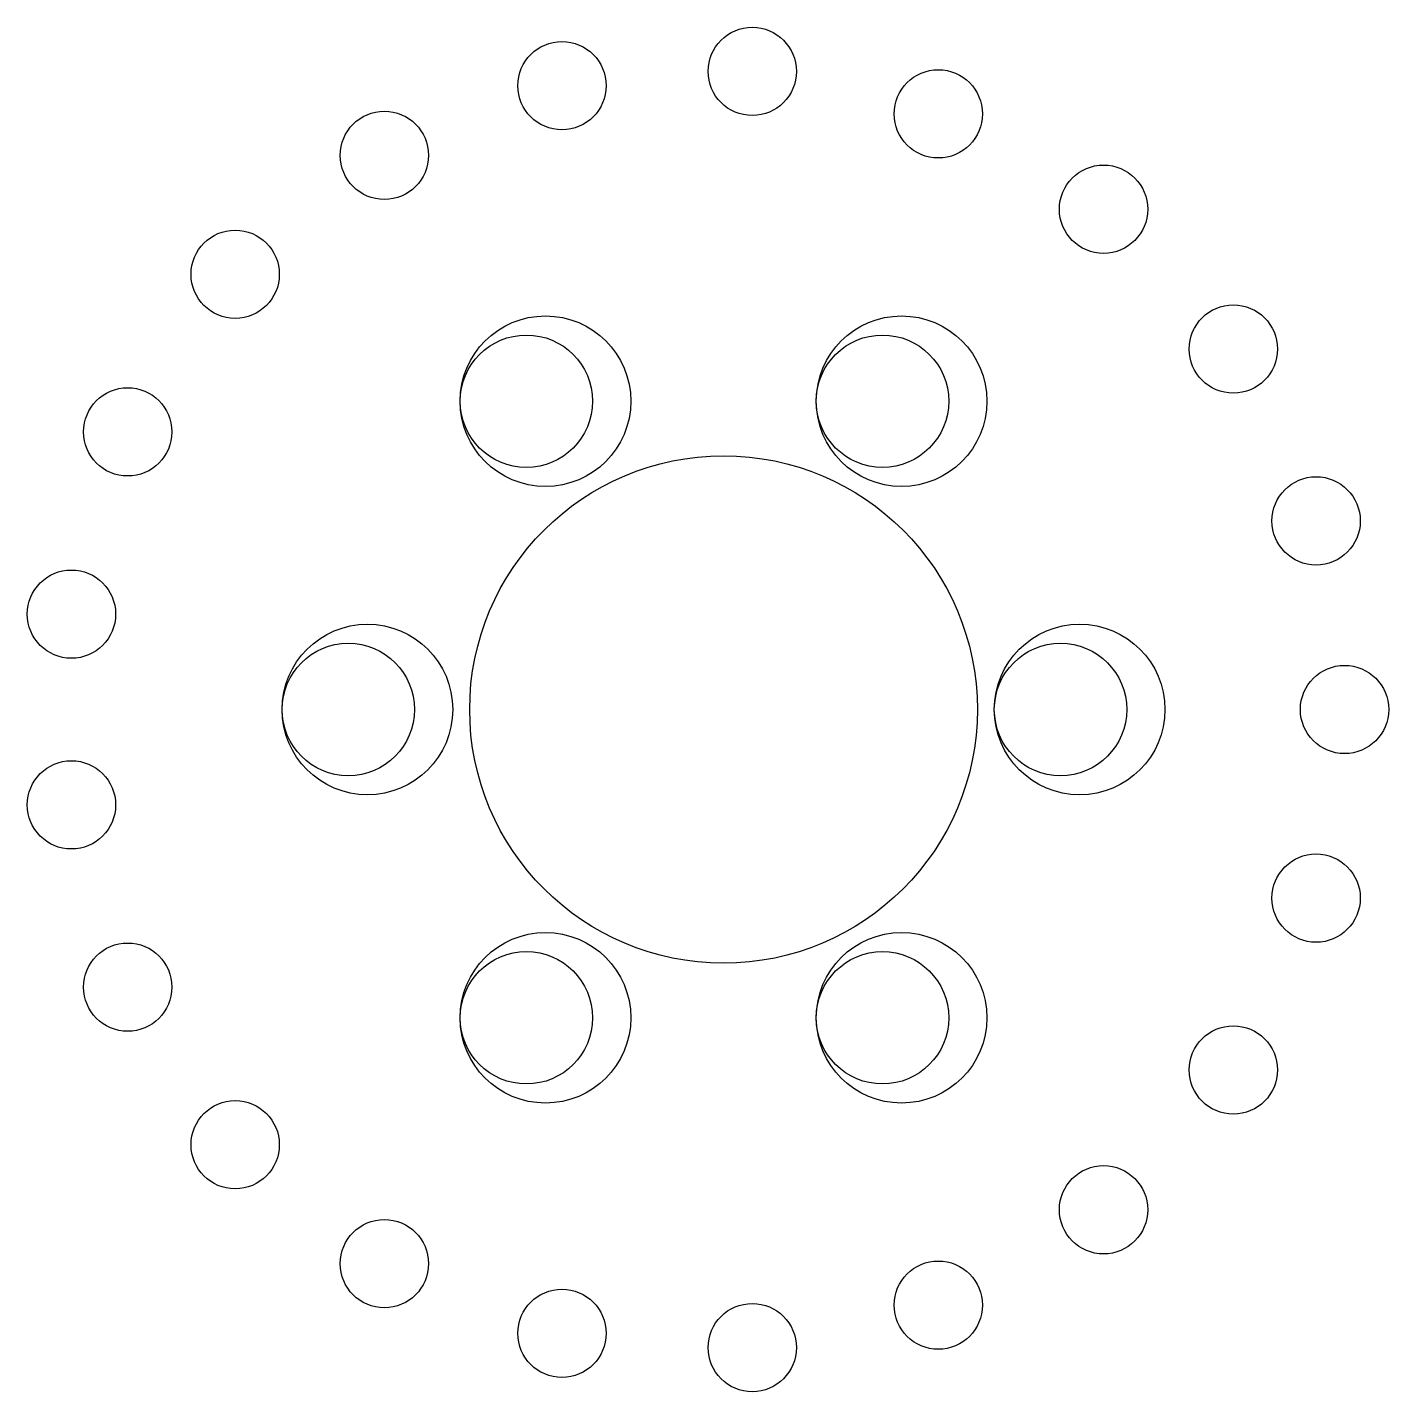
# Model space of a CAD drawing. Header units: millimetres. Extents: x -307 to 310, y -309 to 309.
import ezdxf

# ---------------------------------------------------------------- set-up
doc = ezdxf.new("R2010")
doc.units = ezdxf.units.MM
doc.layers.get('0').update_dxf_attribs({"linetype": 'CONTINUOUS'})

msp = doc.modelspace()

# ---------------------------------------------------------------- linework, layer by layer
for centre, radius in [((21.671727140063012, 289.1891011825423), 20), ((-64.53107084733116, 282.7290945327289), 20), ((105.94889706625457, 269.95338710681926), 20), ((-145.00000000000006, 251.14736709748723), 20), ((180.81204253903275, 226.73112991572862), 20), ((-212.58504283064968, 197.25009395356662), 20), ((239.6092445516385, 163.36281683845039), 20), ((-72.01442307692305, 139.72154086633748), 38.65384615384616), ((89.32211538461539, 139.72154086633748), 38.65384615384616), ((-80.6682692307692, 139.72154086633748), 30), ((80.66826923076925, 139.72154086633748), 30), ((-261.28097169170155, 125.82628434409189), 20), ((8.653846153846153, 0), 115), ((277.1161136779808, 85.47900057916222), 20), ((-286.7609396052873, 43.222257191090534), 20), ((-152.68269230769232, 1.9758027541243694e-14), 38.65384615384616), ((169.99038461538464, 0), 38.65384615384616), ((-161.33653846153848, 1.9758027541243694e-14), 30), ((161.33653846153848, 0), 30), ((290, 0), 20), ((-286.7609396052873, -43.2222571910906), 20), ((277.1161136779808, -85.47900057916212), 20), ((-72.01442307692317, -139.72154086633742), 38.65384615384616), ((89.32211538461539, -139.72154086633748), 38.65384615384616), ((-261.28097169170155, -125.82628434409182), 20), ((-80.66826923076931, -139.72154086633742), 30), ((80.66826923076925, -139.72154086633748), 30), ((239.6092445516385, -163.36281683845039), 20), ((-212.58504283064963, -197.25009395356665), 20), ((180.81204253903266, -226.73112991572873), 20), ((-144.99999999999991, -251.1473670974873), 20), ((105.94889706625466, -269.9533871068192), 20), ((-64.53107084733122, -282.7290945327289), 20), ((21.671727140063062, -289.1891011825423), 20)]:
    msp.add_circle(centre, radius)

doc.saveas('drawing.dxf')
